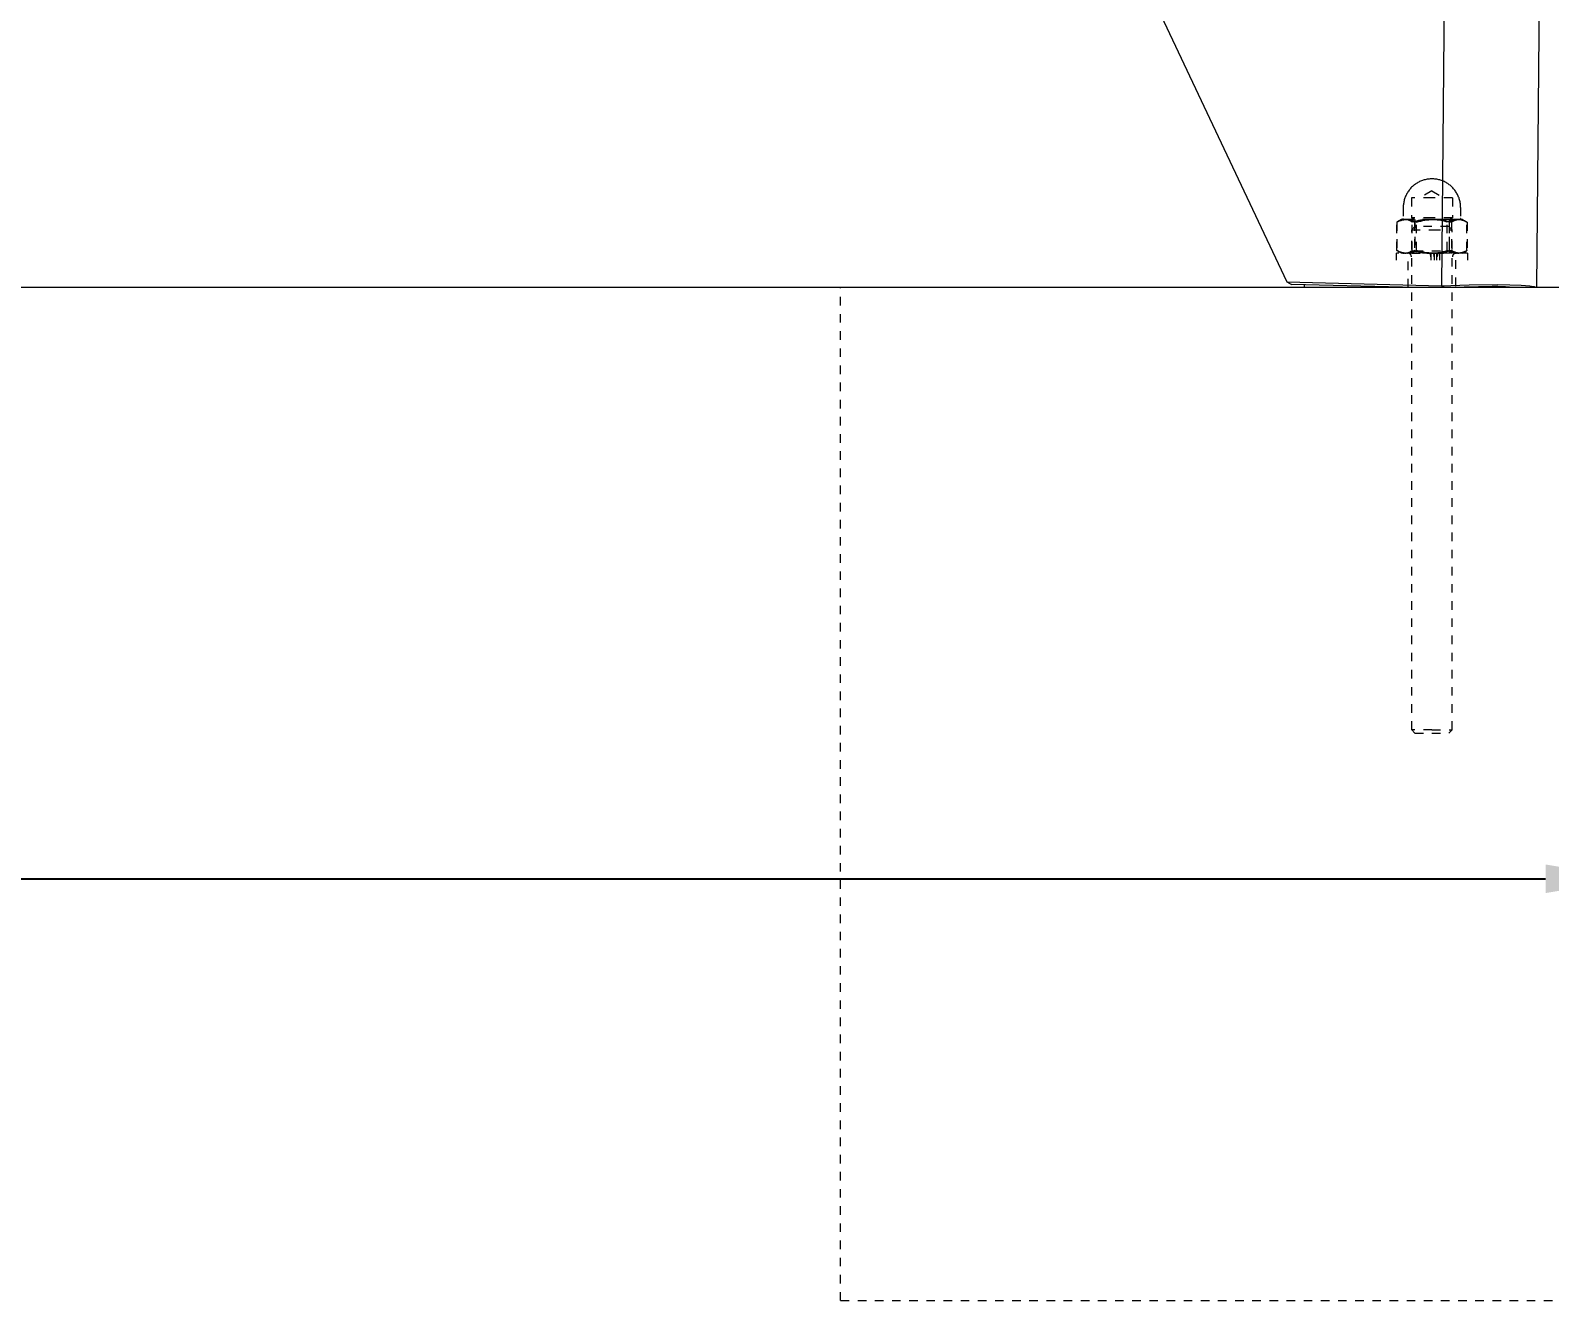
# Model space of a CAD drawing. Header units: inches. Extents: x -8 to 201, y -1 to 136.
# Drawn here: x 96.67 to 114.38, y 96.15 to 110.95 of the extents above; entities that cross this region are included whole.
import ezdxf

# ---------------------------------------------------------------- set-up
doc = ezdxf.new("R2010")
doc.units = ezdxf.units.IN
doc.linetypes.add('HIDDEN', pattern=[1.905, 1.27, -0.635])
for name, color, linetype, lineweight in [('ZANO_R', 7, 'Continuous', 0), ('ZANO_R_przerywana', 250, 'HIDDEN', 0), ('ZANO_W', 1, 'Continuous', 0)]:
    doc.layers.add(name, color=color, linetype=linetype, lineweight=lineweight)
doc.styles.get("Standard").update_dxf_attribs({"font": 'arial.ttf'})
doc.dimstyles.new('amerykanie', dxfattribs={"dimtxt": 50, "dimasz": 50, "dimexe": 0.5, "dimexo": 0.5, "dimgap": 1, "dimtad": 1, "dimdec": 0, "dimzin": 0, "dimlunit": 5, "dimtxsty": 'Standard', "dimcen": 0.09, "dimclrd": 1, "dimclre": 1, "dimclrt": 1, "dimazin": 0, "dimtfac": 1, "dimtdec": 0, "dimtmove": 0, "dimatfit": 3, "dimfxl": 1, "dimtzin": 0, "dimarcsym": 1})

# ---------------------------------------------------------------- blocks, each defined once
blk = doc.blocks.new('*D477')
at = {"layer": 'ZANO_W', "color": 1, "lineweight": -2}
blk.add_arc((154.943, 107.957), 5.938, 93.9709, 170.339, dxfattribs=at)
at = {"layer": 'ZANO_W', "color": 1}
for points in [[(154.529, 113.714), (154.534, 114.047), (155.532, 113.866)], [(148.923, 108.968), (149.256, 108.94), (149.005, 107.957)]]:
    blk.add_solid(points, dxfattribs=at)
at = {"layer": 'ZANO_W', "color": 1, "insert": (150.058, 113.353), "char_height": 1.625, "attachment_point": 5, "rotation": 42.155}
blk.add_mtext("95%%d41'", dxfattribs=at)
blk = doc.blocks.new('*D478')
at = {"layer": 'ZANO_W', "color": 1, "lineweight": -2}
for p, q in [((5.942, 107.457), (5.942, 100.563)), ((115.338, 107.457), (115.338, 100.563)), ((6.942, 101.063), (114.338, 101.063))]:
    blk.add_line(p, q, dxfattribs=at)
at = {"layer": 'ZANO_W', "color": 1}
for points in [[(6.942, 101.229), (6.942, 100.896), (5.942, 101.063)], [(114.338, 100.896), (114.338, 101.229), (115.338, 101.063)]]:
    blk.add_solid(points, dxfattribs=at)
at = {"layer": 'ZANO_W', "color": 1, "insert": (60.64, 102.404), "char_height": 1.625, "attachment_point": 5}
blk.add_mtext('109 3/8', dxfattribs=at)

msp = doc.modelspace()

# ---------------------------------------------------------------- linework, layer by layer
at = {"layer": 'ZANO_R'}
for p, q in [((113.27738, 125.35575), (113.12586, 107.975)), ((114.37775, 124.72972), (114.23153, 107.95731)), ((105.60093, 120.11161), (111.32068, 108.02281)), ((106.11791, 107.95732), (119.89805, 107.95732)), ((111.32068, 108.02281), (111.37524, 107.99158)), ((111.32068, 108.02281), (113.12587, 107.975)), ((112.66907, 107.95732), (111.37524, 107.99158)), ((111.52507, 107.95732), (111.52507, 107.98761)), ((113.12587, 107.975), (113.44756, 107.98799)), ((113.15676, 107.95732), (113.12587, 107.975)), ((113.55656, 107.96362), (113.38781, 107.95732)), ((113.44756, 107.98799), (113.77218, 107.99024)), ((113.71365, 107.96567), (113.55656, 107.96362)), ((113.78114, 107.96517), (113.71365, 107.96567)), ((113.77218, 107.99024), (113.92189, 107.98707)), ((113.84861, 107.96331), (113.78114, 107.96517)), ((113.87175, 107.96221), (113.84861, 107.96331)), ((113.89486, 107.96055), (113.87175, 107.96221)), ((113.90179, 107.95988), (113.89486, 107.96055)), ((113.9087, 107.95905), (113.90179, 107.95988)), ((113.91098, 107.95872), (113.9087, 107.95905)), ((113.91326, 107.95834), (113.91098, 107.95872)), ((113.91439, 107.95812), (113.91326, 107.95834)), ((113.91552, 107.95788), (113.91439, 107.95812)), ((113.91664, 107.95761), (113.91552, 107.95788)), ((113.91776, 107.95732), (113.91664, 107.95761)), ((113.92189, 107.98707), (114.05299, 107.98105)), ((114.05299, 107.98105), (114.10326, 107.9775)), ((114.10326, 107.9775), (114.15343, 107.97272)), ((114.15343, 107.97272), (114.17178, 107.97052)), ((114.17178, 107.97052), (114.19007, 107.96789)), ((114.19007, 107.96789), (114.20285, 107.96566)), ((114.20285, 107.96566), (114.2092, 107.96437)), ((114.2092, 107.96437), (114.21552, 107.96292)), ((114.21552, 107.96291), (114.23153, 107.95732))]:
    msp.add_line(p, q, dxfattribs=at)
msp.add_lwpolyline([(-3.00331, 107.95732), (188.98537, 107.95732)], dxfattribs=at)
at = {"layer": 'ZANO_R_przerywana', "ltscale": 0.05}
for p, q in [((112.77615, 109.12313), (112.7682, 109.11491)), ((112.78436, 109.13107), (112.77615, 109.12313)), ((112.79285, 109.13873), (112.78436, 109.13107)), ((112.80159, 109.14609), (112.79285, 109.13873)), ((112.81057, 109.15315), (112.80159, 109.14609)), ((112.81979, 109.1599), (112.81057, 109.15315)), ((112.82924, 109.16633), (112.81979, 109.1599)), ((112.8389, 109.17243), (112.82924, 109.16633)), ((112.84877, 109.1782), (112.8389, 109.17243)), ((112.85882, 109.18363), (112.84877, 109.1782)), ((112.86906, 109.18871), (112.85882, 109.18363)), ((112.87946, 109.19345), (112.86906, 109.18871)), ((112.89001, 109.19782), (112.87946, 109.19345)), ((112.90072, 109.20183), (112.89001, 109.19782)), ((112.91155, 109.20547), (112.90072, 109.20183)), ((112.9225, 109.20874), (112.91155, 109.20547)), ((112.93355, 109.21164), (112.9225, 109.20874)), ((112.9447, 109.21415), (112.93355, 109.21164)), ((112.95592, 109.21629), (112.9447, 109.21415)), ((112.96722, 109.21803), (112.95592, 109.21629)), ((112.97856, 109.2194), (112.96722, 109.21803)), ((112.98995, 109.22037), (112.97856, 109.2194)), ((113.00136, 109.22096), (112.98995, 109.22037)), ((113.01279, 109.22115), (113.00136, 109.22096)), ((113.02421, 109.22096), (113.01279, 109.22115)), ((113.03562, 109.22037), (113.02421, 109.22096)), ((113.04701, 109.2194), (113.03562, 109.22037)), ((113.05836, 109.21803), (113.04701, 109.2194)), ((113.06965, 109.21629), (113.05836, 109.21803)), ((113.08088, 109.21415), (113.06965, 109.21629)), ((113.09202, 109.21164), (113.08088, 109.21415)), ((113.10308, 109.20874), (113.09202, 109.21164)), ((113.11403, 109.20547), (113.10308, 109.20874)), ((113.12486, 109.20183), (113.11403, 109.20547)), ((113.13556, 109.19782), (113.12486, 109.20183)), ((113.14612, 109.19345), (113.13556, 109.19782)), ((113.15652, 109.18871), (113.14612, 109.19345)), ((113.16675, 109.18363), (113.15652, 109.18871)), ((113.17681, 109.1782), (113.16675, 109.18363)), ((113.18667, 109.17243), (113.17681, 109.1782)), ((113.19633, 109.16633), (113.18667, 109.17243)), ((113.20578, 109.1599), (113.19633, 109.16633)), ((113.215, 109.15315), (113.20578, 109.1599)), ((113.22399, 109.14609), (113.215, 109.15315)), ((113.23273, 109.13873), (113.22399, 109.14609)), ((113.24121, 109.13107), (113.23273, 109.13873)), ((113.24943, 109.12313), (113.24121, 109.13107)), ((113.25737, 109.11491), (113.24943, 109.12313)), ((112.68299, 108.94335), (112.68124, 108.93206)), ((112.68513, 108.95458), (112.68299, 108.94335)), ((112.68764, 108.96573), (112.68513, 108.95458)), ((112.69054, 108.97678), (112.68764, 108.96573)), ((112.69381, 108.98773), (112.69054, 108.97678)), ((112.69745, 108.99856), (112.69381, 108.98773)), ((112.70146, 109.00926), (112.69745, 108.99856)), ((112.70583, 109.01982), (112.70146, 109.00926)), ((112.71056, 109.03022), (112.70583, 109.01982)), ((112.71565, 109.04046), (112.71056, 109.03022)), ((112.72108, 109.05051), (112.71565, 109.04046)), ((112.72685, 109.06038), (112.72108, 109.05051)), ((112.73295, 109.07004), (112.72685, 109.06038)), ((112.73938, 109.07948), (112.73295, 109.07004)), ((112.74613, 109.08871), (112.73938, 109.07948)), ((112.75319, 109.09769), (112.74613, 109.08871)), ((112.76055, 109.10643), (112.75319, 109.09769)), ((112.7682, 109.11491), (112.76055, 109.10643)), ((112.77419, 108.9987), (112.77419, 108.76854)), ((113.01279, 108.9987), (112.77423, 108.9987)), ((113.01279, 109.08195), (112.87441, 108.9988)), ((113.01279, 109.08195), (113.15116, 108.9988)), ((113.25138, 108.9987), (113.01279, 108.9987)), ((113.25138, 108.9987), (113.25138, 108.76854)), ((113.26502, 109.10643), (113.25737, 109.11491)), ((113.27239, 109.09769), (113.26502, 109.10643)), ((113.27945, 109.08871), (113.27239, 109.09769)), ((113.28619, 109.07948), (113.27945, 109.08871)), ((113.29262, 109.07004), (113.28619, 109.07948)), ((113.29873, 109.06038), (113.29262, 109.07004)), ((113.3045, 109.05051), (113.29873, 109.06038)), ((113.30993, 109.04046), (113.3045, 109.05051)), ((113.31501, 109.03022), (113.30993, 109.04046)), ((113.31974, 109.01982), (113.31501, 109.03022)), ((113.32411, 109.00926), (113.31974, 109.01982)), ((113.32812, 108.99856), (113.32411, 109.00926)), ((113.33177, 108.98773), (113.32812, 108.99856)), ((113.33504, 108.97678), (113.33177, 108.98773)), ((113.33793, 108.96573), (113.33504, 108.97678)), ((113.34045, 108.95458), (113.33793, 108.96573)), ((113.34258, 108.94335), (113.34045, 108.95458)), ((113.34433, 108.93206), (113.34258, 108.94335)), ((112.67832, 108.89792), (112.67813, 108.88649)), ((112.67813, 108.88649), (112.67813, 108.75853)), ((112.67891, 108.90933), (112.67832, 108.89792)), ((112.67988, 108.92071), (112.67891, 108.90933)), ((112.68124, 108.93206), (112.67988, 108.92071)), ((113.01279, 108.76854), (112.77423, 108.76854)), ((112.81199, 108.74672), (112.77435, 108.76845)), ((113.25138, 108.76854), (113.01279, 108.76854)), ((113.21358, 108.74672), (113.25122, 108.76845)), ((113.34569, 108.92071), (113.34433, 108.93206)), ((113.34667, 108.90933), (113.34569, 108.92071)), ((113.34725, 108.89792), (113.34667, 108.90933)), ((113.34745, 108.88649), (113.34725, 108.89792)), ((113.34745, 108.88649), (113.34745, 108.75853)), ((112.60362, 108.71704), (112.6094, 108.72057)), ((112.60362, 108.38662), (112.60362, 108.71704)), ((112.60468, 108.71704), (112.61235, 108.72112)), ((112.61012, 108.72055), (112.60468, 108.71704)), ((112.60468, 108.71704), (112.60468, 108.38662)), ((112.6094, 108.72057), (112.61529, 108.72391)), ((112.65844, 108.74869), (112.60987, 108.72065)), ((112.61563, 108.72394), (112.61012, 108.72055)), ((112.61235, 108.72112), (112.62015, 108.72494)), ((112.61529, 108.72391), (112.62129, 108.72705)), ((112.62015, 108.72494), (112.62808, 108.72849)), ((112.62558, 108.72972), (112.62113, 108.72713)), ((112.62129, 108.72705), (112.62739, 108.72999)), ((112.63012, 108.73216), (112.62558, 108.72972)), ((112.62739, 108.72999), (112.63358, 108.73273)), ((112.62808, 108.72849), (112.63612, 108.73177)), ((112.63474, 108.73444), (112.63012, 108.73216)), ((112.63358, 108.73273), (112.63986, 108.73526)), ((112.63943, 108.73657), (112.63474, 108.73444)), ((112.63612, 108.73177), (112.64427, 108.73477)), ((112.6442, 108.73853), (112.63943, 108.73657)), ((112.63986, 108.73526), (112.64622, 108.73758)), ((112.64903, 108.74032), (112.6442, 108.73853)), ((112.64427, 108.73477), (112.65252, 108.7375)), ((112.64622, 108.73758), (112.65266, 108.73968)), ((112.65391, 108.74195), (112.64903, 108.74032)), ((112.65252, 108.7375), (112.66086, 108.73994)), ((112.65266, 108.73968), (112.65916, 108.74158)), ((112.65885, 108.74342), (112.65391, 108.74195)), ((112.65846, 108.74869), (112.65844, 108.74869)), ((112.65844, 108.74869), (112.65844, 108.74869)), ((112.65844, 108.74869), (112.65844, 108.74869)), ((112.65844, 108.74869), (112.65844, 108.74869)), ((112.65857, 108.74869), (112.65846, 108.74869)), ((112.65904, 108.74869), (112.65857, 108.74869)), ((112.66384, 108.74471), (112.65885, 108.74342)), ((112.66106, 108.74869), (112.65904, 108.74869)), ((112.65916, 108.74158), (112.66572, 108.74325)), ((112.66086, 108.73994), (112.66927, 108.7421)), ((112.66924, 108.74869), (112.66106, 108.74869)), ((112.66887, 108.74584), (112.66384, 108.74471)), ((112.66572, 108.74325), (112.67233, 108.74471)), ((112.67393, 108.74679), (112.66887, 108.74584)), ((112.66906, 108.74879), (112.67006, 108.74892)), ((112.70052, 108.74869), (112.66924, 108.74869)), ((112.66927, 108.7421), (112.67776, 108.74397)), ((112.66934, 108.74875), (112.66968, 108.74879)), ((112.66968, 108.74879), (112.67002, 108.74884)), ((112.67002, 108.74884), (112.67036, 108.74891)), ((112.67036, 108.74891), (112.67069, 108.74899)), ((112.67069, 108.74899), (112.67102, 108.74908)), ((112.67102, 108.74908), (112.67135, 108.74918)), ((112.67135, 108.74918), (112.67167, 108.74929)), ((112.67167, 108.74929), (112.67199, 108.74942)), ((112.67199, 108.74942), (112.67231, 108.74955)), ((112.67231, 108.74955), (112.67262, 108.7497)), ((112.67233, 108.74471), (112.67899, 108.74595)), ((112.67262, 108.7497), (112.67292, 108.74985)), ((112.67292, 108.74985), (112.67322, 108.75002)), ((112.67322, 108.75002), (112.67352, 108.7502)), ((112.67352, 108.7502), (112.6738, 108.75038)), ((112.6738, 108.75038), (112.67408, 108.75058)), ((112.67903, 108.74756), (112.67393, 108.74679)), ((112.67408, 108.75058), (112.67436, 108.75079)), ((112.67436, 108.75079), (112.67462, 108.751)), ((112.67462, 108.751), (112.67488, 108.75123)), ((112.67488, 108.75123), (112.67513, 108.75146)), ((112.67513, 108.75146), (112.67537, 108.75171)), ((112.67537, 108.75171), (112.67561, 108.75196)), ((112.67561, 108.75196), (112.67583, 108.75222)), ((112.67583, 108.75222), (112.67605, 108.75248)), ((112.67605, 108.75248), (112.67625, 108.75276)), ((112.67625, 108.75276), (112.67645, 108.75304)), ((112.67645, 108.75304), (112.67664, 108.75333)), ((112.67664, 108.75333), (112.67681, 108.75362)), ((112.67681, 108.75362), (112.67698, 108.75392)), ((112.67698, 108.75392), (112.67713, 108.75423)), ((112.67713, 108.75423), (112.67728, 108.75454)), ((112.67728, 108.75454), (112.67741, 108.75485)), ((112.67741, 108.75485), (112.67753, 108.75517)), ((112.67753, 108.75517), (112.67765, 108.7555)), ((112.67765, 108.7555), (112.67775, 108.75583)), ((112.67775, 108.75583), (112.67783, 108.75616)), ((112.67776, 108.74397), (112.6863, 108.74556)), ((112.67783, 108.75616), (112.67791, 108.75649)), ((112.67791, 108.75649), (112.67798, 108.75683)), ((112.67798, 108.75683), (112.67803, 108.75717)), ((112.67803, 108.75717), (112.67807, 108.75751)), ((112.67807, 108.75751), (112.6781, 108.75785)), ((112.6781, 108.75785), (112.67812, 108.75819)), ((112.67812, 108.75819), (112.67813, 108.75853)), ((112.67899, 108.74595), (112.68568, 108.74697)), ((112.68415, 108.74817), (112.67903, 108.74756)), ((112.68928, 108.74859), (112.68415, 108.74817)), ((112.68568, 108.74697), (112.6924, 108.74777)), ((112.6863, 108.74556), (112.69489, 108.74685)), ((112.6924, 108.74777), (112.69915, 108.74834)), ((112.69489, 108.74685), (112.70352, 108.74785)), ((112.69939, 108.74856), (112.69898, 108.74858)), ((112.69915, 108.74834), (112.70591, 108.74869)), ((112.70052, 108.74869), (112.69939, 108.74869)), ((112.70492, 108.74817), (112.69967, 108.74855)), ((112.70352, 108.74785), (112.71217, 108.74855)), ((112.71093, 108.74728), (112.70534, 108.74813)), ((112.70591, 108.74869), (112.71268, 108.74834)), ((112.71648, 108.74625), (112.71093, 108.74728)), ((113.00079, 108.74869), (112.71162, 108.74869)), ((112.71335, 108.74869), (112.71162, 108.74869)), ((112.71268, 108.74834), (112.71942, 108.74777)), ((112.722, 108.74503), (112.71648, 108.74625)), ((112.71942, 108.74777), (112.72615, 108.74697)), ((112.72747, 108.74364), (112.722, 108.74503)), ((112.72759, 108.74869), (112.72582, 108.74869)), ((112.72615, 108.74697), (112.73284, 108.74595)), ((112.72674, 108.74855), (112.73358, 108.74815)), ((112.7329, 108.74207), (112.72747, 108.74364)), ((112.73284, 108.74595), (112.7395, 108.74471)), ((112.73827, 108.74032), (112.7329, 108.74207)), ((112.73358, 108.74815), (112.74041, 108.74752)), ((112.74358, 108.7384), (112.73827, 108.74032)), ((112.7395, 108.74471), (112.74611, 108.74325)), ((112.74041, 108.74752), (112.74721, 108.74668)), ((112.74883, 108.7363), (112.74358, 108.7384)), ((112.74611, 108.74325), (112.75267, 108.74158)), ((112.74721, 108.74668), (112.75398, 108.74561)), ((112.754, 108.73404), (112.74883, 108.7363)), ((112.75267, 108.74158), (112.75917, 108.73968)), ((112.75398, 108.74561), (112.76072, 108.74433)), ((112.7591, 108.73161), (112.754, 108.73404)), ((112.76412, 108.72901), (112.7591, 108.73161)), ((112.75917, 108.73968), (112.7656, 108.73757)), ((112.76072, 108.74433), (112.76741, 108.74283)), ((112.76905, 108.72626), (112.76412, 108.72901)), ((112.7656, 108.73757), (112.77196, 108.73525)), ((112.76741, 108.74283), (112.77404, 108.74111)), ((112.77388, 108.72334), (112.76905, 108.72626)), ((112.77196, 108.73525), (112.77824, 108.73272)), ((112.77862, 108.72027), (112.77388, 108.72334)), ((112.77947, 108.73956), (112.77404, 108.74111)), ((112.81451, 108.66601), (112.77656, 108.62805)), ((112.77656, 108.62805), (113.01279, 108.62805)), ((112.77656, 102.79819), (112.77656, 108.62805)), ((112.77824, 108.73272), (112.78444, 108.72999)), ((112.78326, 108.71704), (112.77862, 108.72027)), ((112.78486, 108.7379), (112.77947, 108.73956)), ((112.80683, 108.72378), (112.78326, 108.71704)), ((112.78326, 108.38662), (112.78326, 108.71704)), ((112.78444, 108.72999), (112.79054, 108.72705)), ((112.78486, 108.7379), (112.79056, 108.73599)), ((112.79054, 108.72705), (112.79654, 108.72391)), ((112.79199, 108.73549), (112.79056, 108.73599)), ((112.79199, 108.73549), (112.79636, 108.73391)), ((112.80617, 108.73007), (112.79636, 108.73391)), ((112.79654, 108.72391), (112.80243, 108.72057)), ((112.80243, 108.72057), (112.8082, 108.71704)), ((112.80617, 108.73006), (112.80701, 108.72972)), ((112.83061, 108.72973), (112.80683, 108.72378)), ((112.81322, 108.72707), (112.80701, 108.72972)), ((112.8082, 108.71704), (112.83167, 108.72373)), ((112.8082, 108.71704), (112.8082, 108.38662)), ((112.81199, 108.74672), (112.81199, 108.38078)), ((113.01279, 108.74672), (112.81202, 108.74672)), ((112.81322, 108.72707), (112.81672, 108.72551)), ((113.01279, 108.66601), (112.81451, 108.66601)), ((112.82024, 108.72389), (112.81672, 108.72551)), ((112.82024, 108.72389), (112.82573, 108.72128)), ((112.83421, 108.71704), (112.82573, 108.72128)), ((112.85458, 108.73489), (112.83061, 108.72973)), ((112.83167, 108.72373), (112.85535, 108.72965)), ((112.83421, 108.71704), (112.85777, 108.72378)), ((112.83421, 108.38662), (112.83421, 108.71704)), ((112.8787, 108.73925), (112.85458, 108.73489)), ((112.85535, 108.72965), (112.87921, 108.73479)), ((112.85777, 108.72378), (112.88155, 108.72973)), ((112.90295, 108.7428), (112.8787, 108.73925)), ((112.87921, 108.73479), (112.90323, 108.73914)), ((112.88155, 108.72973), (112.90551, 108.73489)), ((112.92731, 108.74554), (112.90295, 108.7428)), ((112.90323, 108.73914), (112.92737, 108.74269)), ((112.90551, 108.73489), (112.92963, 108.73925)), ((112.95175, 108.74747), (112.92731, 108.74554)), ((112.92737, 108.74269), (112.95162, 108.74545)), ((112.92963, 108.73925), (112.95388, 108.7428)), ((112.95162, 108.74545), (112.97595, 108.74741)), ((112.97624, 108.74859), (112.95175, 108.74747)), ((112.95388, 108.7428), (112.97824, 108.74554)), ((112.97595, 108.74741), (113.00033, 108.74856)), ((112.97824, 108.74554), (113.00267, 108.74747)), ((113.00514, 108.74869), (112.99829, 108.74869)), ((113.01227, 108.74818), (113.00033, 108.74855)), ((113.00267, 108.74747), (113.02716, 108.74859)), ((113.01279, 108.74869), (113.03364, 108.7483)), ((113.21358, 108.74672), (113.01279, 108.74672)), ((113.21106, 108.66601), (113.01279, 108.66601)), ((113.01279, 108.62805), (113.24902, 108.62805)), ((113.03913, 108.74633), (113.01331, 108.74813)), ((113.02524, 108.74856), (113.0239, 108.74859)), ((113.31395, 108.74869), (113.02478, 108.74869)), ((113.03364, 108.7483), (113.05447, 108.74725)), ((113.06487, 108.74365), (113.03913, 108.74633)), ((113.04933, 108.74859), (113.07382, 108.74747)), ((113.05447, 108.74725), (113.07526, 108.74552)), ((113.09051, 108.74008), (113.06487, 108.74365)), ((113.07382, 108.74747), (113.09826, 108.74554)), ((113.07526, 108.74552), (113.09599, 108.74314)), ((113.116, 108.73562), (113.09051, 108.74008)), ((113.09599, 108.74314), (113.11662, 108.74009)), ((113.09826, 108.74554), (113.12262, 108.7428)), ((113.14133, 108.7303), (113.116, 108.73562)), ((113.14206, 108.73546), (113.11662, 108.74009)), ((113.12262, 108.7428), (113.14687, 108.73925)), ((113.16646, 108.7241), (113.14133, 108.7303)), ((113.16734, 108.73008), (113.14206, 108.73546)), ((113.14687, 108.73925), (113.171, 108.73489)), ((113.19137, 108.71704), (113.16646, 108.7241)), ((113.19245, 108.72394), (113.16734, 108.73008)), ((113.171, 108.73489), (113.19496, 108.72973)), ((113.19909, 108.72116), (113.19137, 108.71704)), ((113.19137, 108.38662), (113.19137, 108.71704)), ((113.21737, 108.71704), (113.19245, 108.72394)), ((113.19496, 108.72973), (113.21874, 108.72378)), ((113.20696, 108.725), (113.19909, 108.72116)), ((113.21495, 108.72858), (113.20696, 108.725)), ((113.21106, 108.66601), (113.24902, 108.62805)), ((113.21358, 108.74672), (113.21358, 108.38078)), ((113.22306, 108.73188), (113.21495, 108.72858)), ((113.21737, 108.71704), (113.22315, 108.72057)), ((113.21737, 108.38662), (113.21737, 108.71704)), ((113.21874, 108.72378), (113.24231, 108.71704)), ((113.23128, 108.73489), (113.22306, 108.73188)), ((113.22315, 108.72057), (113.22904, 108.72391)), ((113.22904, 108.72391), (113.23504, 108.72705)), ((113.2396, 108.73763), (113.23128, 108.73489)), ((113.23504, 108.72705), (113.24114, 108.72999)), ((113.24801, 108.74007), (113.2396, 108.73763)), ((113.24114, 108.72999), (113.24733, 108.73273)), ((113.24231, 108.71704), (113.24693, 108.72029)), ((113.24231, 108.71704), (113.24231, 108.38662)), ((113.24693, 108.72029), (113.25166, 108.72339)), ((113.24733, 108.73273), (113.25361, 108.73526)), ((113.25649, 108.74223), (113.24801, 108.74007)), ((113.24902, 102.79819), (113.24902, 108.62805)), ((113.25166, 108.72339), (113.25649, 108.72632)), ((113.25361, 108.73526), (113.25997, 108.73758)), ((113.26505, 108.74409), (113.25649, 108.74223)), ((113.25649, 108.72632), (113.26142, 108.72909)), ((113.25997, 108.73758), (113.2664, 108.73968)), ((113.26142, 108.72909), (113.26644, 108.73169)), ((113.27366, 108.74566), (113.26505, 108.74409)), ((113.2664, 108.73968), (113.27291, 108.74158)), ((113.26644, 108.73169), (113.27154, 108.73412)), ((113.27154, 108.73412), (113.27672, 108.73638)), ((113.27291, 108.74158), (113.27946, 108.74325)), ((113.28232, 108.74694), (113.27366, 108.74566)), ((113.27672, 108.73638), (113.28197, 108.73846)), ((113.27946, 108.74325), (113.28608, 108.74471)), ((113.28197, 108.73846), (113.28729, 108.74037)), ((113.29102, 108.74791), (113.28232, 108.74694)), ((113.28608, 108.74471), (113.29273, 108.74595)), ((113.28729, 108.74037), (113.29268, 108.74209)), ((113.29975, 108.74858), (113.29102, 108.74791)), ((113.29268, 108.74209), (113.29811, 108.74363)), ((113.29273, 108.74595), (113.29943, 108.74697)), ((113.29811, 108.74363), (113.3036, 108.74499)), ((113.29943, 108.74697), (113.30615, 108.74777)), ((113.3036, 108.74499), (113.30913, 108.74616)), ((113.30615, 108.74777), (113.3129, 108.74834)), ((113.30913, 108.74616), (113.31469, 108.74714)), ((113.31313, 108.74856), (113.31146, 108.74862)), ((113.31395, 108.74869), (113.31222, 108.74869)), ((113.32023, 108.74816), (113.31222, 108.74859)), ((113.3129, 108.74834), (113.31966, 108.74869)), ((113.31469, 108.74714), (113.32029, 108.74794)), ((113.31966, 108.74869), (113.32642, 108.74834)), ((113.32029, 108.74794), (113.32591, 108.74855)), ((113.32811, 108.7474), (113.32073, 108.74813)), ((113.36713, 108.74869), (113.32505, 108.74869)), ((113.32638, 108.74869), (113.32505, 108.74869)), ((113.32617, 108.74856), (113.3266, 108.74858)), ((113.32642, 108.74834), (113.33317, 108.74777)), ((113.33547, 108.74643), (113.32811, 108.7474)), ((113.33317, 108.74777), (113.33989, 108.74697)), ((113.34279, 108.74521), (113.33547, 108.74643)), ((113.33629, 108.74859), (113.34143, 108.74817)), ((113.33989, 108.74697), (113.34659, 108.74595)), ((113.34143, 108.74817), (113.34654, 108.74756)), ((113.35007, 108.74375), (113.34279, 108.74521)), ((113.34654, 108.74756), (113.35164, 108.74679)), ((113.34659, 108.74595), (113.35324, 108.74471)), ((113.34745, 108.75819), (113.34745, 108.75853)), ((113.34747, 108.75785), (113.34745, 108.75819)), ((113.3475, 108.75751), (113.34747, 108.75785)), ((113.34754, 108.75717), (113.3475, 108.75751)), ((113.3476, 108.75683), (113.34754, 108.75717)), ((113.34766, 108.75649), (113.3476, 108.75683)), ((113.34774, 108.75616), (113.34766, 108.75649)), ((113.34783, 108.75583), (113.34774, 108.75616)), ((113.34793, 108.7555), (113.34783, 108.75583)), ((113.34804, 108.75517), (113.34793, 108.7555)), ((113.34816, 108.75485), (113.34804, 108.75517)), ((113.34829, 108.75454), (113.34816, 108.75485)), ((113.34844, 108.75423), (113.34829, 108.75454)), ((113.34859, 108.75392), (113.34844, 108.75423)), ((113.34876, 108.75362), (113.34859, 108.75392)), ((113.34894, 108.75333), (113.34876, 108.75362)), ((113.34912, 108.75304), (113.34894, 108.75333)), ((113.34932, 108.75276), (113.34912, 108.75304)), ((113.34952, 108.75248), (113.34932, 108.75276)), ((113.34974, 108.75222), (113.34952, 108.75248)), ((113.34996, 108.75196), (113.34974, 108.75222)), ((113.3502, 108.75171), (113.34996, 108.75196)), ((113.35729, 108.74204), (113.35007, 108.74375)), ((113.35044, 108.75146), (113.3502, 108.75171)), ((113.35069, 108.75123), (113.35044, 108.75146)), ((113.35095, 108.751), (113.35069, 108.75123)), ((113.35121, 108.75079), (113.35095, 108.751)), ((113.35149, 108.75058), (113.35121, 108.75079)), ((113.35177, 108.75038), (113.35149, 108.75058)), ((113.35164, 108.74679), (113.3567, 108.74584)), ((113.35206, 108.7502), (113.35177, 108.75038)), ((113.35235, 108.75002), (113.35206, 108.7502)), ((113.35265, 108.74985), (113.35235, 108.75002)), ((113.35295, 108.7497), (113.35265, 108.74985)), ((113.35326, 108.74955), (113.35295, 108.7497)), ((113.35324, 108.74471), (113.35985, 108.74325)), ((113.35358, 108.74942), (113.35326, 108.74955)), ((113.3539, 108.74929), (113.35358, 108.74942)), ((113.35422, 108.74918), (113.3539, 108.74929)), ((113.35455, 108.74908), (113.35422, 108.74918)), ((113.35488, 108.74899), (113.35455, 108.74908)), ((113.35522, 108.74891), (113.35488, 108.74899)), ((113.35555, 108.74884), (113.35522, 108.74891)), ((113.35551, 108.74892), (113.35652, 108.74879)), ((113.35589, 108.74879), (113.35555, 108.74884)), ((113.35623, 108.74875), (113.35589, 108.74879)), ((113.3567, 108.74584), (113.36173, 108.74471)), ((113.36445, 108.74009), (113.35729, 108.74204)), ((113.35985, 108.74325), (113.36641, 108.74158)), ((113.36173, 108.74471), (113.36672, 108.74342)), ((113.37154, 108.7379), (113.36445, 108.74009)), ((113.36641, 108.74158), (113.37291, 108.73968)), ((113.36672, 108.74342), (113.37166, 108.74195)), ((113.36713, 108.74869), (113.41572, 108.72064)), ((113.37732, 108.73597), (113.37154, 108.7379)), ((113.37166, 108.74195), (113.37655, 108.74032)), ((113.37291, 108.73968), (113.37935, 108.73757)), ((113.37655, 108.74032), (113.38137, 108.73853)), ((113.38304, 108.73391), (113.37732, 108.73597)), ((113.37935, 108.73757), (113.38571, 108.73525)), ((113.38137, 108.73853), (113.38614, 108.73657)), ((113.39269, 108.73012), (113.38304, 108.73391)), ((113.38571, 108.73525), (113.39199, 108.73272)), ((113.38614, 108.73657), (113.39083, 108.73444)), ((113.39083, 108.73444), (113.39545, 108.73216)), ((113.39199, 108.73272), (113.39818, 108.72999)), ((113.40222, 108.72604), (113.39269, 108.73012)), ((113.39545, 108.73216), (113.39999, 108.72972)), ((113.39818, 108.72999), (113.40428, 108.72705)), ((113.39999, 108.72972), (113.40445, 108.72713)), ((113.41162, 108.72168), (113.40222, 108.72604)), ((113.40428, 108.72705), (113.41028, 108.72391)), ((113.40994, 108.72394), (113.41546, 108.72055)), ((113.41028, 108.72391), (113.41617, 108.72057)), ((113.42089, 108.71704), (113.41162, 108.72168)), ((113.41546, 108.72055), (113.42089, 108.71704)), ((113.41617, 108.72057), (113.42195, 108.71704)), ((113.42089, 108.38662), (113.42089, 108.71704)), ((113.42195, 108.71704), (113.42195, 108.38662)), ((112.59741, 108.27229), (112.59741, 108.35497)), ((113.42816, 108.35497), (112.59742, 108.35497)), ((112.60952, 108.38305), (112.60362, 108.38662)), ((112.60468, 108.38662), (112.61235, 108.38254)), ((112.60468, 108.38662), (112.61013, 108.3831)), ((112.61553, 108.37967), (112.60952, 108.38305)), ((112.65841, 108.35499), (112.60985, 108.38302)), ((112.61013, 108.3831), (112.61566, 108.37971)), ((112.61235, 108.38254), (112.62015, 108.37872)), ((112.62165, 108.37649), (112.61553, 108.37967)), ((112.62015, 108.37872), (112.62808, 108.37517)), ((112.62116, 108.37651), (112.62559, 108.37393)), ((112.62787, 108.37352), (112.62165, 108.37649)), ((112.62559, 108.37393), (112.63011, 108.37151)), ((112.63419, 108.37075), (112.62787, 108.37352)), ((112.62808, 108.37517), (112.63612, 108.37189)), ((112.63011, 108.37151), (112.6347, 108.36924)), ((112.64059, 108.3682), (112.63419, 108.37075)), ((112.6347, 108.36924), (112.63937, 108.36713)), ((112.63612, 108.37189), (112.64427, 108.36889)), ((112.63937, 108.36713), (112.64411, 108.36517)), ((112.64708, 108.36586), (112.64059, 108.3682)), ((112.64411, 108.36517), (112.64891, 108.36338)), ((112.64427, 108.36889), (112.65252, 108.36616)), ((112.65364, 108.36373), (112.64708, 108.36586)), ((112.64891, 108.36338), (112.65378, 108.36175)), ((112.65252, 108.36616), (112.66086, 108.36372)), ((112.66027, 108.36182), (112.65364, 108.36373)), ((112.65378, 108.36175), (112.65869, 108.36029)), ((112.65869, 108.36029), (112.66365, 108.359)), ((112.66695, 108.36013), (112.66027, 108.36182)), ((112.66086, 108.36372), (112.66927, 108.36156)), ((112.66365, 108.359), (112.66865, 108.35787)), ((112.67369, 108.35867), (112.66695, 108.36013)), ((112.66865, 108.35787), (112.67368, 108.35692)), ((112.66927, 108.36156), (112.67776, 108.35969)), ((112.67368, 108.35692), (112.67875, 108.35613)), ((112.68047, 108.35742), (112.67369, 108.35867)), ((112.67776, 108.35969), (112.6863, 108.35811)), ((112.67875, 108.35613), (112.68384, 108.35552)), ((112.68729, 108.35641), (112.68047, 108.35742)), ((112.68384, 108.35552), (112.68895, 108.35508)), ((112.6863, 108.35811), (112.69489, 108.35681)), ((112.69414, 108.35561), (112.68729, 108.35641)), ((112.70101, 108.35505), (112.69414, 108.35561)), ((112.69489, 108.35681), (112.70352, 108.35581)), ((112.69565, 108.35498), (112.6994, 108.3551)), ((112.69966, 108.35511), (112.70492, 108.35549)), ((112.70352, 108.35581), (112.71217, 108.35511)), ((112.70535, 108.35553), (112.71133, 108.35645)), ((112.71698, 108.35556), (112.71005, 108.35503)), ((112.71133, 108.35645), (112.71727, 108.35758)), ((112.71244, 108.3551), (112.71389, 108.35505)), ((112.72388, 108.35633), (112.71698, 108.35556)), ((112.71727, 108.35758), (112.72318, 108.35891)), ((112.72318, 108.35891), (112.72903, 108.36046)), ((112.73076, 108.35733), (112.72388, 108.35633)), ((112.72582, 108.35497), (112.72452, 108.35497)), ((112.72478, 108.35505), (112.72673, 108.35511)), ((112.73222, 108.35541), (112.72582, 108.35508)), ((112.72903, 108.36046), (112.73482, 108.3622)), ((112.73759, 108.35856), (112.73076, 108.35733)), ((112.7386, 108.35594), (112.73222, 108.35541)), ((112.73482, 108.3622), (112.74055, 108.36415)), ((112.73625, 108.35479), (112.73489, 108.35487)), ((112.73762, 108.35467), (112.73625, 108.35479)), ((112.73718, 107.95732), (112.73718, 108.27229)), ((112.74439, 108.36002), (112.73759, 108.35856)), ((112.73897, 108.3545), (112.73762, 108.35467)), ((112.74497, 108.35667), (112.7386, 108.35594)), ((112.74032, 108.35428), (112.73897, 108.3545)), ((112.74166, 108.35401), (112.74032, 108.35428)), ((112.74055, 108.36415), (112.74621, 108.36629)), ((112.743, 108.3537), (112.74166, 108.35401)), ((112.74432, 108.35334), (112.743, 108.3537)), ((112.74562, 108.35294), (112.74432, 108.35334)), ((112.75112, 108.3617), (112.74439, 108.36002)), ((112.7513, 108.35759), (112.74497, 108.35667)), ((112.74691, 108.35249), (112.74562, 108.35294)), ((112.74621, 108.36629), (112.75179, 108.36863)), ((112.74819, 108.35199), (112.74691, 108.35249)), ((112.74945, 108.35145), (112.74819, 108.35199)), ((112.75068, 108.35087), (112.74945, 108.35145)), ((112.7519, 108.35025), (112.75068, 108.35087)), ((112.7578, 108.3636), (112.75112, 108.3617)), ((112.75761, 108.35871), (112.7513, 108.35759)), ((112.75179, 108.36863), (112.75729, 108.37117)), ((112.75309, 108.34958), (112.7519, 108.35025)), ((112.75427, 108.34887), (112.75309, 108.34958)), ((112.75541, 108.34812), (112.75427, 108.34887)), ((112.75653, 108.34734), (112.75541, 108.34812)), ((112.75762, 108.34651), (112.75653, 108.34734)), ((112.75729, 108.37117), (112.76269, 108.37389)), ((112.76388, 108.36002), (112.75761, 108.35871)), ((112.75868, 108.34565), (112.75762, 108.34651)), ((112.76442, 108.36573), (112.7578, 108.3636)), ((112.75971, 108.34475), (112.75868, 108.34565)), ((112.76071, 108.34381), (112.75971, 108.34475)), ((112.76167, 108.34284), (112.76071, 108.34381)), ((112.7626, 108.34184), (112.76167, 108.34284)), ((112.7635, 108.3408), (112.7626, 108.34184)), ((112.76269, 108.37389), (112.768, 108.3768)), ((112.76435, 108.33974), (112.7635, 108.3408)), ((112.77011, 108.36151), (112.76388, 108.36002)), ((112.76517, 108.33865), (112.76435, 108.33974)), ((112.77095, 108.36808), (112.76442, 108.36573)), ((112.76596, 108.33752), (112.76517, 108.33865)), ((112.7667, 108.33637), (112.76596, 108.33752)), ((112.7674, 108.3352), (112.7667, 108.33637)), ((112.76806, 108.334), (112.7674, 108.3352)), ((112.768, 108.3768), (112.7732, 108.3799)), ((112.76868, 108.33278), (112.76806, 108.334)), ((112.76926, 108.33154), (112.76868, 108.33278)), ((112.76979, 108.33028), (112.76926, 108.33154)), ((112.77028, 108.329), (112.76979, 108.33028)), ((112.77011, 108.36152), (112.77558, 108.36297)), ((112.77072, 108.32771), (112.77028, 108.329)), ((112.77112, 108.3264), (112.77072, 108.32771)), ((112.77741, 108.37065), (112.77095, 108.36808)), ((112.77147, 108.32508), (112.77112, 108.3264)), ((112.77177, 108.32375), (112.77147, 108.32508)), ((112.77203, 108.3224), (112.77177, 108.32375)), ((112.77224, 108.32105), (112.77203, 108.3224)), ((112.77241, 108.3197), (112.77224, 108.32105)), ((112.77253, 108.31833), (112.77241, 108.3197)), ((112.7726, 108.31697), (112.77253, 108.31833)), ((112.77262, 108.3156), (112.7726, 108.31697)), ((112.77262, 108.31166), (112.77262, 108.3156)), ((112.7732, 108.3799), (112.77829, 108.38317)), ((112.77558, 108.36297), (112.78102, 108.36456)), ((112.77657, 108.35597), (112.97899, 108.35597)), ((112.81199, 108.38078), (112.77665, 108.35604)), ((112.78377, 108.37342), (112.77741, 108.37065)), ((112.77829, 108.38317), (112.78326, 108.38662)), ((112.78434, 108.3656), (112.78102, 108.36456)), ((112.78326, 108.38662), (112.80674, 108.37991)), ((112.79004, 108.37642), (112.78377, 108.37342)), ((112.78434, 108.3656), (112.78486, 108.36576)), ((112.79056, 108.36767), (112.78486, 108.36576)), ((112.79621, 108.37961), (112.79004, 108.37642)), ((112.79056, 108.36767), (112.79199, 108.36817)), ((112.79636, 108.36975), (112.79199, 108.36817)), ((112.80227, 108.38302), (112.79621, 108.37961)), ((112.79636, 108.36975), (112.80617, 108.37359)), ((112.8082, 108.38662), (112.80227, 108.38302)), ((112.80701, 108.37394), (112.80617, 108.3736)), ((112.80674, 108.37991), (112.83042, 108.37397)), ((112.80701, 108.37394), (112.81322, 108.37659)), ((112.8082, 108.38662), (112.83164, 108.37994)), ((112.81211, 108.38078), (113.01279, 108.38078)), ((112.81672, 108.37815), (112.81322, 108.37659)), ((112.81672, 108.37815), (112.82218, 108.38068)), ((112.82573, 108.38238), (112.82218, 108.38068)), ((112.82573, 108.38238), (112.83421, 108.38662)), ((112.83042, 108.37397), (112.85429, 108.36883)), ((112.83164, 108.37994), (112.85528, 108.37402)), ((112.85754, 108.37995), (112.83421, 108.38662)), ((112.85429, 108.36883), (112.87832, 108.36448)), ((112.85528, 108.37402), (112.87911, 108.36889)), ((112.88109, 108.37404), (112.85754, 108.37995)), ((112.87832, 108.36448), (112.90248, 108.36092)), ((112.87911, 108.36889), (112.90309, 108.36455)), ((112.90481, 108.36892), (112.88109, 108.37404)), ((112.90248, 108.36092), (112.92674, 108.35817)), ((112.90309, 108.36455), (112.9272, 108.36099)), ((112.9287, 108.36458), (112.90481, 108.36892)), ((112.92674, 108.35817), (112.95108, 108.35623)), ((112.9272, 108.36099), (112.95141, 108.35823)), ((112.95271, 108.36102), (112.9287, 108.36458)), ((112.95108, 108.35623), (112.97547, 108.35509)), ((112.95141, 108.35823), (112.9757, 108.35627)), ((112.97682, 108.35826), (112.95271, 108.36102)), ((112.9757, 108.35627), (113.00005, 108.3551)), ((113.00102, 108.35628), (112.97682, 108.35826)), ((112.98073, 108.35597), (113.01279, 108.35597)), ((112.99686, 108.33242), (112.99679, 108.3156)), ((112.99679, 108.3156), (112.99679, 108.31166)), ((112.99686, 108.33242), (112.99699, 108.34253)), ((112.99699, 108.34253), (112.9973, 108.35263)), ((112.9973, 108.35316), (112.99729, 108.3529)), ((112.99729, 108.3529), (112.9973, 108.35263)), ((112.99731, 108.35342), (112.9973, 108.35316)), ((112.99733, 108.35368), (112.99731, 108.35342)), ((112.99736, 108.35394), (112.99733, 108.35368)), ((112.9974, 108.3542), (112.99736, 108.35394)), ((112.99744, 108.35446), (112.9974, 108.3542)), ((112.9975, 108.35472), (112.99744, 108.35446)), ((112.99756, 108.35497), (112.9975, 108.35472)), ((112.99808, 108.35507), (113.01226, 108.35548)), ((112.99983, 108.35497), (112.99842, 108.35497)), ((113.00021, 108.35497), (113.00021, 108.27229)), ((113.02526, 108.35511), (113.00102, 108.35628)), ((113.01279, 108.38078), (113.19598, 108.38078)), ((113.01279, 108.35597), (113.0453, 108.35597)), ((113.01331, 108.35553), (113.03913, 108.35733)), ((113.02366, 108.35507), (113.02578, 108.35511)), ((113.04253, 108.35572), (113.0239, 108.35507)), ((113.02709, 108.35507), (113.02578, 108.3551)), ((113.02624, 108.35497), (113.02578, 108.35497)), ((113.0348, 108.32121), (113.03473, 108.3156)), ((113.03473, 108.3156), (113.03473, 108.31166)), ((113.03502, 108.32682), (113.0348, 108.32121)), ((113.0354, 108.33242), (113.03502, 108.32682)), ((113.0354, 108.33242), (113.03934, 108.35264)), ((113.03889, 108.35497), (113.03812, 108.3156)), ((113.03812, 108.31166), (113.03812, 108.3156)), ((113.03913, 108.35733), (113.06488, 108.36001)), ((113.0394, 108.35276), (113.03936, 108.35264)), ((113.04155, 108.35498), (113.03938, 108.35497)), ((113.03944, 108.35288), (113.0394, 108.35276)), ((113.03949, 108.35299), (113.03944, 108.35288)), ((113.03954, 108.35311), (113.03949, 108.35299)), ((113.0396, 108.35322), (113.03954, 108.35311)), ((113.03966, 108.35334), (113.0396, 108.35322)), ((113.03972, 108.35344), (113.03966, 108.35334)), ((113.03979, 108.35355), (113.03972, 108.35344)), ((113.03986, 108.35366), (113.03979, 108.35355)), ((113.03994, 108.35376), (113.03986, 108.35366)), ((113.04001, 108.35386), (113.03994, 108.35376)), ((113.0401, 108.35396), (113.04001, 108.35386)), ((113.04018, 108.35405), (113.0401, 108.35396)), ((113.04027, 108.35414), (113.04018, 108.35405)), ((113.04036, 108.35423), (113.04027, 108.35414)), ((113.04046, 108.35431), (113.04036, 108.35423)), ((113.04055, 108.35439), (113.04046, 108.35431)), ((113.04065, 108.35447), (113.04055, 108.35439)), ((113.04076, 108.35455), (113.04065, 108.35447)), ((113.04086, 108.35462), (113.04076, 108.35455)), ((113.04097, 108.35468), (113.04086, 108.35462)), ((113.04108, 108.35475), (113.04097, 108.35468)), ((113.04119, 108.35481), (113.04108, 108.35475)), ((113.04131, 108.35486), (113.04119, 108.35481)), ((113.04142, 108.35491), (113.04131, 108.35486)), ((113.04154, 108.35496), (113.04142, 108.35491)), ((113.04171, 108.35497), (113.04155, 108.35497)), ((113.04155, 108.27234), (113.04155, 108.35493)), ((113.06113, 108.35689), (113.04253, 108.35572)), ((113.04659, 108.35597), (113.24902, 108.35597)), ((113.07228, 108.3561), (113.04757, 108.35504)), ((113.07969, 108.35859), (113.06113, 108.35689)), ((113.06488, 108.36001), (113.09051, 108.36359)), ((113.06575, 108.35497), (113.06575, 108.27229)), ((113.09694, 108.358), (113.07228, 108.3561)), ((113.07518, 108.32368), (113.07517, 108.32098)), ((113.07517, 108.32098), (113.07525, 108.31829)), ((113.07529, 108.32637), (113.07518, 108.32368)), ((113.07525, 108.31829), (113.07542, 108.3156)), ((113.07548, 108.32906), (113.07529, 108.32637)), ((113.07542, 108.31166), (113.07542, 108.3156)), ((113.07577, 108.33174), (113.07548, 108.32906)), ((113.07615, 108.33441), (113.07577, 108.33174)), ((113.07662, 108.33706), (113.07615, 108.33441)), ((113.07718, 108.33969), (113.07662, 108.33706)), ((113.07783, 108.34231), (113.07718, 108.33969)), ((113.07857, 108.3449), (113.07783, 108.34231)), ((113.0794, 108.34747), (113.07857, 108.3449)), ((113.08031, 108.35), (113.0794, 108.34747)), ((113.09819, 108.36082), (113.07969, 108.35859)), ((113.08131, 108.3525), (113.08031, 108.35)), ((113.0824, 108.35497), (113.08131, 108.3525)), ((113.09051, 108.36359), (113.11601, 108.36804)), ((113.12153, 108.36072), (113.09694, 108.358)), ((113.11662, 108.36357), (113.09819, 108.36082)), ((113.10644, 108.27229), (113.10644, 108.35497)), ((113.11601, 108.36804), (113.14134, 108.37337)), ((113.11662, 108.36357), (113.14206, 108.3682)), ((113.14601, 108.36427), (113.12153, 108.36072)), ((113.14134, 108.37337), (113.16647, 108.37956)), ((113.14206, 108.3682), (113.16734, 108.37358)), ((113.17035, 108.36864), (113.14601, 108.36427)), ((113.16647, 108.37956), (113.19137, 108.38662)), ((113.16734, 108.37358), (113.19245, 108.37973)), ((113.19454, 108.37382), (113.17035, 108.36864)), ((113.19137, 108.38662), (113.19916, 108.38247)), ((113.19245, 108.37973), (113.21737, 108.38662)), ((113.21853, 108.37982), (113.19454, 108.37382)), ((113.20075, 108.38197), (113.19601, 108.3807)), ((113.19674, 108.38078), (113.21346, 108.38078)), ((113.19916, 108.38247), (113.20709, 108.37859)), ((113.20709, 108.37859), (113.21516, 108.37498)), ((113.21358, 108.38078), (113.24892, 108.35604)), ((113.21516, 108.37498), (113.22334, 108.37166)), ((113.22331, 108.38301), (113.21737, 108.38662)), ((113.24231, 108.38662), (113.21853, 108.37982)), ((113.22937, 108.37961), (113.22331, 108.38301)), ((113.22334, 108.37166), (113.23164, 108.36863)), ((113.23554, 108.37641), (113.22937, 108.37961)), ((113.23164, 108.36863), (113.24003, 108.36589)), ((113.24181, 108.37342), (113.23554, 108.37641)), ((113.24003, 108.36589), (113.24852, 108.36344)), ((113.24818, 108.37064), (113.24181, 108.37342)), ((113.24693, 108.38337), (113.24231, 108.38662)), ((113.25166, 108.38027), (113.24693, 108.38337)), ((113.25464, 108.36807), (113.24818, 108.37064)), ((113.24852, 108.36344), (113.25708, 108.36129)), ((113.25649, 108.37734), (113.25166, 108.38027)), ((113.25298, 108.31694), (113.25295, 108.3156)), ((113.25295, 108.3156), (113.25295, 108.31166)), ((113.25304, 108.31828), (113.25298, 108.31694)), ((113.25316, 108.31961), (113.25304, 108.31828)), ((113.25331, 108.32094), (113.25316, 108.31961)), ((113.25352, 108.32227), (113.25331, 108.32094)), ((113.25377, 108.32359), (113.25352, 108.32227)), ((113.25406, 108.32489), (113.25377, 108.32359)), ((113.2544, 108.32619), (113.25406, 108.32489)), ((113.25478, 108.32748), (113.2544, 108.32619)), ((113.26118, 108.36572), (113.25464, 108.36807)), ((113.25521, 108.32875), (113.25478, 108.32748)), ((113.25568, 108.33), (113.25521, 108.32875)), ((113.25619, 108.33124), (113.25568, 108.33)), ((113.25674, 108.33246), (113.25619, 108.33124)), ((113.26142, 108.37457), (113.25649, 108.37734)), ((113.25734, 108.33366), (113.25674, 108.33246)), ((113.25708, 108.36129), (113.26572, 108.35943)), ((113.25797, 108.33484), (113.25734, 108.33366)), ((113.25865, 108.336), (113.25797, 108.33484)), ((113.25936, 108.33714), (113.25865, 108.336)), ((113.26011, 108.33825), (113.25936, 108.33714)), ((113.2609, 108.33933), (113.26011, 108.33825)), ((113.26173, 108.34038), (113.2609, 108.33933)), ((113.2678, 108.36359), (113.26118, 108.36572)), ((113.26644, 108.37197), (113.26142, 108.37457)), ((113.26259, 108.34141), (113.26173, 108.34038)), ((113.26349, 108.34241), (113.26259, 108.34141)), ((113.26442, 108.34337), (113.26349, 108.34241)), ((113.26538, 108.3443), (113.26442, 108.34337)), ((113.26638, 108.3452), (113.26538, 108.3443)), ((113.26572, 108.35943), (113.27441, 108.35788)), ((113.2674, 108.34607), (113.26638, 108.3452)), ((113.27154, 108.36954), (113.26644, 108.37197)), ((113.26845, 108.3469), (113.2674, 108.34607)), ((113.27448, 108.36169), (113.2678, 108.36359)), ((113.26954, 108.34769), (113.26845, 108.3469)), ((113.27064, 108.34845), (113.26954, 108.34769)), ((113.27177, 108.34916), (113.27064, 108.34845)), ((113.27672, 108.36728), (113.27154, 108.36954)), ((113.27293, 108.34984), (113.27177, 108.34916)), ((113.27411, 108.35048), (113.27293, 108.34984)), ((113.27531, 108.35108), (113.27411, 108.35048)), ((113.27441, 108.35788), (113.28315, 108.35663)), ((113.28123, 108.36001), (113.27448, 108.36169)), ((113.27653, 108.35163), (113.27531, 108.35108)), ((113.27777, 108.35215), (113.27653, 108.35163)), ((113.28198, 108.3652), (113.27672, 108.36728)), ((113.27902, 108.35262), (113.27777, 108.35215)), ((113.28029, 108.35305), (113.27902, 108.35262)), ((113.28158, 108.35343), (113.28029, 108.35305)), ((113.28802, 108.35855), (113.28123, 108.36001)), ((113.28287, 108.35378), (113.28158, 108.35343)), ((113.2873, 108.3633), (113.28198, 108.3652)), ((113.28418, 108.35407), (113.28287, 108.35378)), ((113.28315, 108.35663), (113.29193, 108.35569)), ((113.2855, 108.35432), (113.28418, 108.35407)), ((113.28682, 108.35453), (113.2855, 108.35432)), ((113.28815, 108.35469), (113.28682, 108.35453)), ((113.29268, 108.36157), (113.2873, 108.3633)), ((113.29487, 108.35733), (113.28802, 108.35855)), ((113.28949, 108.35481), (113.28815, 108.35469)), ((113.28839, 108.27229), (113.28839, 107.95732)), ((113.29082, 108.35488), (113.28949, 108.35481)), ((113.29193, 108.35569), (113.30074, 108.35505)), ((113.29812, 108.36003), (113.29268, 108.36157)), ((113.30174, 108.35633), (113.29487, 108.35733)), ((113.30361, 108.35867), (113.29812, 108.36003)), ((113.30865, 108.35556), (113.30174, 108.35633)), ((113.30913, 108.3575), (113.30361, 108.35867)), ((113.31558, 108.35503), (113.30865, 108.35556)), ((113.3147, 108.35652), (113.30913, 108.3575)), ((113.312, 108.35506), (113.31314, 108.3551)), ((113.31395, 108.35497), (113.31222, 108.35497)), ((113.31342, 108.35511), (113.32023, 108.3555)), ((113.32029, 108.35572), (113.3147, 108.35652)), ((113.32591, 108.35511), (113.32029, 108.35572)), ((113.32073, 108.35554), (113.32804, 108.35625)), ((113.33121, 108.3556), (113.32432, 108.35504)), ((113.32965, 108.35499), (113.32618, 108.3551)), ((113.32804, 108.35625), (113.33532, 108.35721)), ((113.33807, 108.35638), (113.33121, 108.3556)), ((113.33532, 108.35721), (113.34256, 108.35841)), ((113.34149, 108.3555), (113.33637, 108.35507)), ((113.34491, 108.35739), (113.33807, 108.35638)), ((113.3466, 108.3561), (113.34149, 108.3555)), ((113.34256, 108.35841), (113.34976, 108.35985)), ((113.35171, 108.35863), (113.34491, 108.35739)), ((113.35169, 108.35688), (113.3466, 108.3561)), ((113.34976, 108.35985), (113.35691, 108.36153)), ((113.35674, 108.35783), (113.35169, 108.35688)), ((113.35847, 108.36009), (113.35171, 108.35863)), ((113.36176, 108.35896), (113.35674, 108.35783)), ((113.35691, 108.36153), (113.364, 108.36344)), ((113.36517, 108.36178), (113.35847, 108.36009)), ((113.36674, 108.36025), (113.36176, 108.35896)), ((113.364, 108.36344), (113.37102, 108.3656)), ((113.37181, 108.36369), (113.36517, 108.36178)), ((113.37167, 108.36171), (113.36674, 108.36025)), ((113.36713, 108.35497), (113.41571, 108.38301)), ((113.37102, 108.3656), (113.37706, 108.3676)), ((113.37655, 108.36334), (113.37167, 108.36171)), ((113.37839, 108.36582), (113.37181, 108.36369)), ((113.38137, 108.36514), (113.37655, 108.36334)), ((113.37706, 108.3676), (113.38304, 108.36975)), ((113.38489, 108.36816), (113.37839, 108.36582)), ((113.38613, 108.36709), (113.38137, 108.36514)), ((113.38304, 108.36975), (113.39269, 108.37354)), ((113.39131, 108.37072), (113.38489, 108.36816)), ((113.39082, 108.36921), (113.38613, 108.36709)), ((113.39543, 108.37149), (113.39082, 108.36921)), ((113.39764, 108.37349), (113.39131, 108.37072)), ((113.39269, 108.37354), (113.40222, 108.37762)), ((113.39996, 108.37392), (113.39543, 108.37149)), ((113.40388, 108.37647), (113.39764, 108.37349)), ((113.40441, 108.37651), (113.39996, 108.37392)), ((113.40222, 108.37762), (113.41162, 108.38198)), ((113.41002, 108.37965), (113.40388, 108.37647)), ((113.41544, 108.3831), (113.40992, 108.37971)), ((113.41604, 108.38304), (113.41002, 108.37965)), ((113.41162, 108.38198), (113.42089, 108.38662)), ((113.42089, 108.38662), (113.41544, 108.3831)), ((113.42195, 108.38662), (113.41604, 108.38304)), ((113.42816, 108.35497), (113.42816, 108.27229)), ((106.11791, 96.14576), (106.11791, 107.95732)), ((113.01279, 102.79819), (112.77656, 102.79819)), ((112.81451, 102.76023), (112.77656, 102.79819)), ((112.81451, 102.76023), (113.01279, 102.76023)), ((113.01279, 102.79819), (113.24902, 102.79819)), ((113.01279, 102.76023), (113.21106, 102.76023)), ((113.21106, 102.76023), (113.24902, 102.79819)), ((106.11791, 96.14576), (119.89805, 96.14576))]:
    msp.add_line(p, q, dxfattribs=at)

# ---------------------------------------------------------------- dimensions: what is measured, and where the dimension line sits
at = {"layer": 'ZANO_W'}
dim = msp.add_angular_dim_2l(base=(152.32078, 113.28462), line1=((-3.00331, 107.95732), (188.98537, 107.95732)), line2=((154.94549, 107.98326), (156.67065, 125.29747)), dimstyle='amerykanie', override={"dimtxt": 1.625, "dimasz": 1, "dimgap": 0.5, "dimdec": 4, "dimaunit": 1, "dimadec": 1, "dimtdec": 4, "dimtmove": 1, "dimfrac": 2}, dxfattribs=at)
dim.commit()
dim.dimension.update_dxf_attribs({"geometry": '*D477', "text_midpoint": (150.05845, 113.35263)})
dim = msp.add_linear_dim(base=(115.33818, 101.06282), p1=(5.94241, 107.95732), p2=(115.33818, 107.95732), dimstyle='amerykanie', override={"dimtxt": 1.625, "dimasz": 1, "dimgap": 0.5, "dimdec": 4, "dimaunit": 1, "dimadec": 1, "dimtdec": 4, "dimtmove": 1, "dimfrac": 2}, dxfattribs=at)
dim.commit()
dim.dimension.update_dxf_attribs({"geometry": '*D478', "text_midpoint": (60.64029, 102.40358)})

doc.saveas('drawing.dxf')
